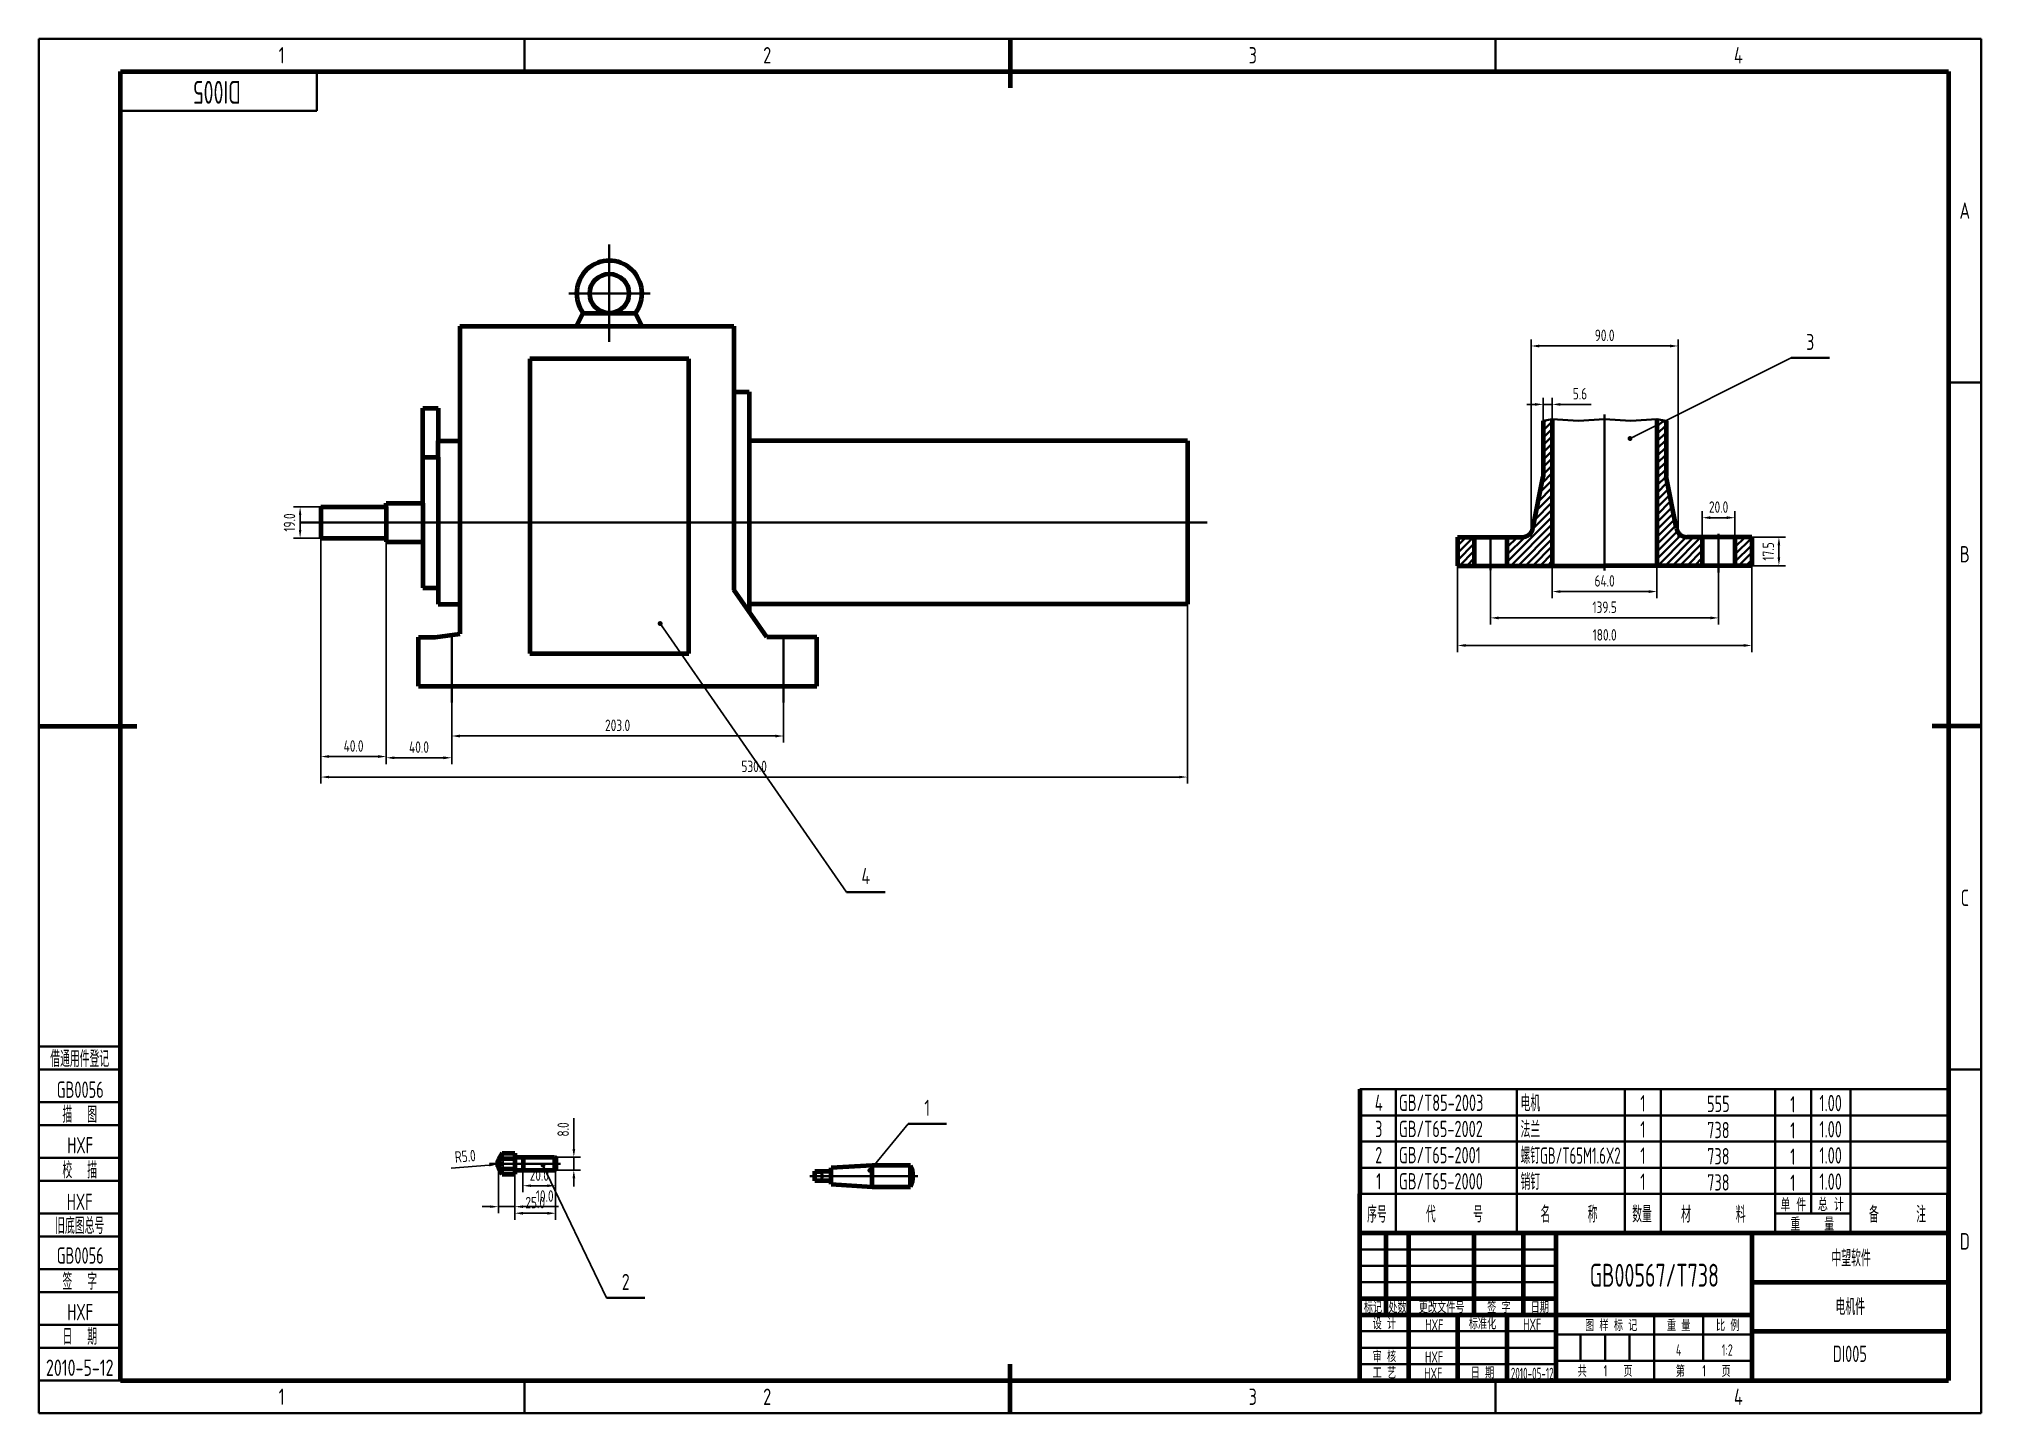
# Model space of a CAD drawing. Header units: millimetres. Extents: x -50 to 1138, y -20 to 820.
import ezdxf
from ezdxf.enums import TextEntityAlignment as Align
from ezdxf.lldxf.tags import DXFTag

# ---------------------------------------------------------------- set-up
doc = ezdxf.new("R2010")
doc.units = ezdxf.units.MM
doc.header["$LTSCALE"] = 20
for name, color, linetype, lineweight in [('1轮廓实线层', 7, 'Continuous', 70), ('2细线层', 4, 'Continuous', 35), ('3中心线层', 1, 'CENTER', 35), ('4虚线层', 6, 'DASHED', 35), ('5剖面线层', 2, 'Continuous', 35), ('6文字层', 3, 'Continuous', 35), ('7标注层', 4, 'Continuous', 35), ('图框层', 7, 'Continuous', 70)]:
    doc.layers.add(name, color=color, linetype=linetype, lineweight=lineweight)
doc.styles.add('ZW_GBDIM', font='isocp.shx', dxfattribs={"width": 0.8, "bigfont": 'gbcbig.shx'})
doc.styles.add('ZWXUHAOSTYLE', font='isocp.shx', dxfattribs={"width": 0.8, "bigfont": 'gbcbig.shx'})
tags = doc.linetypes.add('CENTER', pattern=[2, 1.25, -0.25, 0.25, -0.25]).pattern_tags.tags
tags[10:11] = [DXFTag(74, 4), DXFTag(75, 0), DXFTag(340, '0'), DXFTag(46, 1.0), DXFTag(50, 0.0), DXFTag(44, 0.0), DXFTag(45, 0.0)]
tags[8:9] = [DXFTag(74, 4), DXFTag(75, 0), DXFTag(340, '0'), DXFTag(46, 1.0), DXFTag(50, 0.0), DXFTag(44, 0.0), DXFTag(45, 0.0)]
tags[6:7] = [DXFTag(74, 4), DXFTag(75, 0), DXFTag(340, '0'), DXFTag(46, 1.0), DXFTag(50, 0.0), DXFTag(44, 0.0), DXFTag(45, 0.0)]
tags[4:5] = [DXFTag(74, 4), DXFTag(75, 0), DXFTag(340, '0'), DXFTag(46, 1.0), DXFTag(50, 0.0), DXFTag(44, 0.0), DXFTag(45, 0.0)]
tags = doc.linetypes.add('DASHED', pattern=[0.75, 0.5, -0.25]).pattern_tags.tags
tags[6:7] = [DXFTag(74, 4), DXFTag(75, 0), DXFTag(340, '0'), DXFTag(46, 1.0), DXFTag(50, 0.0), DXFTag(44, 0.0), DXFTag(45, 0.0)]
tags[4:5] = [DXFTag(74, 4), DXFTag(75, 0), DXFTag(340, '0'), DXFTag(46, 1.0), DXFTag(50, 0.0), DXFTag(44, 0.0), DXFTag(45, 0.0)]
doc.dimstyles.new('ZW_GBDIM', dxfattribs={"dimscale": 2, "dimtxt": 3.5, "dimasz": 2.5, "dimexe": 2, "dimexo": 0, "dimgap": 1.5, "dimtad": 1, "dimdec": 1, "dimzin": 0, "dimdsep": 46, "dimtxsty": 'ZW_GBDIM', "dimcen": 2.5, "dimclrd": 130, "dimclre": 130, "dimclrt": 3, "dimadec": 0, "dimazin": 0, "dimtfac": 0.714286, "dimtdec": 1, "dimtmove": 0, "dimatfit": 3, "dimfxl": 1, "dimtzin": 0, "dimarcsym": 0})
doc.dimstyles.new('ZW_XUHAO', dxfattribs={"dimscale": 2, "dimtxt": 3.5, "dimasz": 1.5, "dimexe": 2, "dimexo": 0, "dimgap": 1.5, "dimtad": 1, "dimdec": 1, "dimzin": 0, "dimdsep": 46, "dimtxsty": 'ZWXUHAOSTYLE', "dimcen": 2.5, "dimclrd": 130, "dimclre": 130, "dimclrt": 3, "dimadec": 0, "dimazin": 0, "dimtfac": 0.714286, "dimtdec": 1, "dimtmove": 0, "dimatfit": 3, "dimldrblk": 'DOT', "dimfxl": 1, "dimtzin": 0, "dimarcsym": 0})
pattern_1 = [(45, (551.0458, 266.0226), (-2.245064, 2.245064), [])]

# ---------------------------------------------------------------- blocks, each defined once
blk = doc.blocks.new('*D7')
at = {"layer": '7标注层', "color": 130, "lineweight": -2}
for p, q in [((277.2, 141.5), (277.2, 160.3)), ((265.3, 136.5), (281.2, 136.5)), ((277.2, 128.5), (277.2, 136.5)), ((265.3, 128.5), (281.2, 128.5)), ((277.2, 123.5), (277.2, 118.5))]:
    blk.add_line(p, q, dxfattribs=at)
at = {"layer": '7标注层', "color": 130}
for points in [[(276.4, 141.5), (278.1, 141.5), (277.2, 136.5)], [(278.1, 123.5), (276.4, 123.5), (277.2, 128.5)]]:
    blk.add_solid(points, dxfattribs=at)
at = {"layer": 'DEFPOINTS', "color": 0}
for p in [(265.3, 136.5), (277.2, 136.5), (265.3, 128.5)]:
    blk.add_point(p, dxfattribs=at)
at = {"layer": '7标注层', "color": 3, "insert": (270.7, 153.4), "char_height": 7, "attachment_point": 5, "rotation": 90, "style": 'ZW_GBDIM'}
blk.add_mtext('8.0', dxfattribs=at)
blk = doc.blocks.new('*D8')
at = {"layer": '7标注层', "color": 130, "lineweight": -2}
for p, q in [((246.1, 128.5), (246.1, 115)), ((251.1, 119), (261.1, 119)), ((266.1, 129.1), (266.1, 115))]:
    blk.add_line(p, q, dxfattribs=at)
at = {"layer": '7标注层', "color": 130}
for points in [[(251.1, 119.8), (251.1, 118.2), (246.1, 119)], [(261.1, 118.2), (261.1, 119.8), (266.1, 119)]]:
    blk.add_solid(points, dxfattribs=at)
at = {"layer": 'DEFPOINTS', "color": 0}
for p in [(246.1, 128.5), (266.1, 129.1), (266.1, 119)]:
    blk.add_point(p, dxfattribs=at)
at = {"layer": '7标注层', "color": 3, "insert": (256.1, 125.5), "char_height": 7, "attachment_point": 5, "style": 'ZW_GBDIM'}
blk.add_mtext('20.0', dxfattribs=at)
blk = doc.blocks.new('*D10')
at = {"layer": '7标注层', "color": 130, "lineweight": -2}
for p, q in [((202.2, 129.8), (225.5, 131.6)), ((235.5, 132.5), (230.5, 132.1))]:
    blk.add_line(p, q, dxfattribs=at)
at = {"layer": '7标注层', "color": 130}
blk.add_solid([(225.6, 130.8), (225.4, 132.5), (230.5, 132.1)], dxfattribs=at)
at = {"layer": 'DEFPOINTS', "color": 0}
for p in [(230.5, 132.1), (235.5, 132.5)]:
    blk.add_point(p, dxfattribs=at)
at = {"layer": '7标注层', "color": 3, "insert": (210.8, 137), "char_height": 7, "attachment_point": 5, "rotation": 4.6577, "style": 'ZW_GBDIM'}
blk.add_mtext('R5.0', dxfattribs=at)
blk = doc.blocks.new('*D13')
at = {"layer": '7标注层', "color": 130, "lineweight": -2}
for p, q in [((231.1, 130), (231.1, 102.2)), ((241.1, 126.1), (241.1, 102.2)), ((226.1, 106.2), (221.1, 106.2)), ((231.1, 106.2), (241.1, 106.2)), ((246.1, 106.2), (267.8, 106.2))]:
    blk.add_line(p, q, dxfattribs=at)
at = {"layer": '7标注层', "color": 130}
for points in [[(226.1, 105.4), (226.1, 107), (231.1, 106.2)], [(246.1, 107), (246.1, 105.4), (241.1, 106.2)]]:
    blk.add_solid(points, dxfattribs=at)
at = {"layer": 'DEFPOINTS', "color": 0}
for p in [(231.1, 130), (241.1, 126.1), (241.1, 106.2)]:
    blk.add_point(p, dxfattribs=at)
at = {"layer": '7标注层', "color": 3, "insert": (259.4, 112.7), "char_height": 7, "attachment_point": 5, "style": 'ZW_GBDIM'}
blk.add_mtext('10.0', dxfattribs=at)
blk = doc.blocks.new('*D14')
at = {"layer": '7标注层', "color": 130, "lineweight": -2}
for p, q in [((241.1, 126.1), (241.1, 98.2)), ((266.1, 129.1), (266.1, 98.2)), ((246.1, 102.2), (261.1, 102.2))]:
    blk.add_line(p, q, dxfattribs=at)
at = {"layer": '7标注层', "color": 130}
for points in [[(246.1, 103), (246.1, 101.3), (241.1, 102.2)], [(261.1, 101.3), (261.1, 103), (266.1, 102.2)]]:
    blk.add_solid(points, dxfattribs=at)
at = {"layer": 'DEFPOINTS', "color": 0}
for p in [(241.1, 126.1), (266.1, 129.1), (266.1, 102.2)]:
    blk.add_point(p, dxfattribs=at)
at = {"layer": '7标注层', "color": 3, "insert": (253.6, 108.7), "char_height": 7, "attachment_point": 5, "style": 'ZW_GBDIM'}
blk.add_mtext('25.0', dxfattribs=at)
blk = doc.blocks.new('*D22')
at = {"layer": '7标注层', "color": 130, "lineweight": -2}
for p, q in [((862.7, 515.5), (862.7, 636.3)), ((867.7, 632.3), (947.7, 632.3)), ((952.7, 515.5), (952.7, 636.3))]:
    blk.add_line(p, q, dxfattribs=at)
at = {"layer": '7标注层', "color": 130}
for points in [[(867.7, 633.1), (867.7, 631.4), (862.7, 632.3)], [(947.7, 631.4), (947.7, 633.1), (952.7, 632.3)]]:
    blk.add_solid(points, dxfattribs=at)
at = {"layer": 'DEFPOINTS', "color": 0}
for p in [(952.7, 632.3), (862.7, 515.5), (952.7, 515.5)]:
    blk.add_point(p, dxfattribs=at)
at = {"layer": '7标注层', "color": 3, "insert": (907.7, 638.8), "char_height": 7, "attachment_point": 5, "style": 'ZW_GBDIM'}
blk.add_mtext('90.0', dxfattribs=at)
blk = doc.blocks.new('*D23')
at = {"layer": '7标注层', "color": 130, "lineweight": -2}
for p, q in [((865.1, 596.6), (860.1, 596.6)), ((870.1, 586.6), (870.1, 600.6)), ((870.1, 596.6), (875.7, 596.6)), ((875.7, 587.5), (875.7, 600.6)), ((880.7, 596.6), (899.5, 596.6))]:
    blk.add_line(p, q, dxfattribs=at)
at = {"layer": '7标注层', "color": 130}
for points in [[(865.1, 595.7), (865.1, 597.4), (870.1, 596.6)], [(880.7, 597.4), (880.7, 595.7), (875.7, 596.6)]]:
    blk.add_solid(points, dxfattribs=at)
at = {"layer": 'DEFPOINTS', "color": 0}
for p in [(875.7, 596.6), (870.1, 586.6), (875.7, 587.5)]:
    blk.add_point(p, dxfattribs=at)
at = {"layer": '7标注层', "color": 3, "insert": (892.6, 603.1), "char_height": 7, "attachment_point": 5, "style": 'ZW_GBDIM'}
blk.add_mtext('5.6', dxfattribs=at)
blk = doc.blocks.new('*D24')
at = {"layer": '7标注层', "color": 130, "lineweight": -2}
for p, q in [((967.4, 515.5), (967.4, 531.3)), ((972.4, 527.3), (982.4, 527.3)), ((987.4, 515.5), (987.4, 531.3))]:
    blk.add_line(p, q, dxfattribs=at)
at = {"layer": '7标注层', "color": 130}
for points in [[(972.4, 528.2), (972.4, 526.5), (967.4, 527.3)], [(982.4, 526.5), (982.4, 528.2), (987.4, 527.3)]]:
    blk.add_solid(points, dxfattribs=at)
at = {"layer": 'DEFPOINTS', "color": 0}
for p in [(987.4, 527.3), (967.4, 515.5), (987.4, 515.5)]:
    blk.add_point(p, dxfattribs=at)
at = {"layer": '7标注层', "color": 3, "insert": (977.4, 533.8), "char_height": 7, "attachment_point": 5, "style": 'ZW_GBDIM'}
blk.add_mtext('20.0', dxfattribs=at)
blk = doc.blocks.new('*D25')
at = {"layer": '7标注层', "color": 130, "lineweight": -2}
for p, q in [((997.7, 515.5), (1018.3, 515.5)), ((1014.3, 503), (1014.3, 510.5)), ((997.7, 498), (1018.3, 498))]:
    blk.add_line(p, q, dxfattribs=at)
at = {"layer": '7标注层', "color": 130}
for points in [[(1015.1, 510.5), (1013.5, 510.5), (1014.3, 515.5)], [(1013.5, 503), (1015.1, 503), (1014.3, 498)]]:
    blk.add_solid(points, dxfattribs=at)
at = {"layer": 'DEFPOINTS', "color": 0}
for p in [(997.7, 515.5), (1014.3, 515.5), (997.7, 498)]:
    blk.add_point(p, dxfattribs=at)
at = {"layer": '7标注层', "color": 3, "insert": (1007.8, 506.7), "char_height": 7, "attachment_point": 5, "rotation": 90, "style": 'ZW_GBDIM'}
blk.add_mtext('17.5', dxfattribs=at)
blk = doc.blocks.new('*D26')
at = {"layer": '7标注层', "color": 130, "lineweight": -2}
for p, q in [((817.7, 498), (817.7, 445.2)), ((997.7, 498), (997.7, 445.2)), ((822.7, 449.2), (992.7, 449.2))]:
    blk.add_line(p, q, dxfattribs=at)
at = {"layer": '7标注层', "color": 130}
for points in [[(822.7, 450.1), (822.7, 448.4), (817.7, 449.2)], [(992.7, 448.4), (992.7, 450.1), (997.7, 449.2)]]:
    blk.add_solid(points, dxfattribs=at)
at = {"layer": 'DEFPOINTS', "color": 0}
for p in [(817.7, 498), (997.7, 498), (997.7, 449.2)]:
    blk.add_point(p, dxfattribs=at)
at = {"layer": '7标注层', "color": 3, "insert": (907.7, 455.7), "char_height": 7, "attachment_point": 5, "style": 'ZW_GBDIM'}
blk.add_mtext('180.0', dxfattribs=at)
blk = doc.blocks.new('*D27')
at = {"layer": '7标注层', "color": 130, "lineweight": -2}
for p, q in [((837.9, 498), (837.9, 462.1)), ((977.4, 498), (977.4, 462.1)), ((842.9, 466.1), (972.4, 466.1))]:
    blk.add_line(p, q, dxfattribs=at)
at = {"layer": '7标注层', "color": 130}
for points in [[(842.9, 466.9), (842.9, 465.2), (837.9, 466.1)], [(972.4, 465.2), (972.4, 466.9), (977.4, 466.1)]]:
    blk.add_solid(points, dxfattribs=at)
at = {"layer": 'DEFPOINTS', "color": 0}
for p in [(837.9, 498), (977.4, 498), (977.4, 466.1)]:
    blk.add_point(p, dxfattribs=at)
at = {"layer": '7标注层', "color": 3, "insert": (907.7, 472.6), "char_height": 7, "attachment_point": 5, "style": 'ZW_GBDIM'}
blk.add_mtext('139.5', dxfattribs=at)
blk = doc.blocks.new('*D28')
at = {"layer": '7标注层', "color": 130, "lineweight": -2}
for p, q in [((875.7, 498), (875.7, 478.2)), ((939.7, 498), (939.7, 478.2)), ((880.7, 482.2), (934.7, 482.2))]:
    blk.add_line(p, q, dxfattribs=at)
at = {"layer": '7标注层', "color": 130}
for points in [[(880.7, 483), (880.7, 481.3), (875.7, 482.2)], [(934.7, 481.3), (934.7, 483), (939.7, 482.2)]]:
    blk.add_solid(points, dxfattribs=at)
at = {"layer": 'DEFPOINTS', "color": 0}
for p in [(875.7, 498), (939.7, 498), (939.7, 482.2)]:
    blk.add_point(p, dxfattribs=at)
at = {"layer": '7标注层', "color": 3, "insert": (907.7, 488.7), "char_height": 7, "attachment_point": 5, "style": 'ZW_GBDIM'}
blk.add_mtext('64.0', dxfattribs=at)
blk = doc.blocks.new('_DOT')
blk.add_line((-0.5, 0), (-1, 0))
blk.add_lwpolyline([(0.25, 0, 0.5, 0.5, 1), (-0.25, 0, 0.5, 0.5, 1)], format="xyseb", close=True)
blk = doc.blocks.new('ZWCAD_XH_1')
at = {"layer": '7标注层'}
blk.add_line((0, 0), (11.76, 0), dxfattribs=at)
at = {"layer": '7标注层', "color": 3, "style": 'ZWXUHAOSTYLE', "width": 0.8, "flags": 8}
blk.add_attdef('序号', text='', height=4.9, dxfattribs=at).set_placement((5.88, 4.9), align=Align.MIDDLE_CENTER)
blk = doc.blocks.new('ZWCAD_XH_2')
at = {"layer": '7标注层'}
blk.add_line((0, 0), (11.76, 0), dxfattribs=at)
at = {"layer": '7标注层', "color": 3, "style": 'ZWXUHAOSTYLE', "width": 0.8, "flags": 8}
blk.add_attdef('序号', text='', height=4.9, dxfattribs=at).set_placement((5.88, 4.9), align=Align.MIDDLE_CENTER)
blk = doc.blocks.new('ZWCAD_XH_3')
at = {"layer": '7标注层'}
blk.add_line((0, 0), (11.76, 0), dxfattribs=at)
at = {"layer": '7标注层', "color": 3, "style": 'ZWXUHAOSTYLE', "width": 0.8, "flags": 8}
blk.add_attdef('序号', text='', height=4.9, dxfattribs=at).set_placement((5.88, 4.9), align=Align.MIDDLE_CENTER)
blk = doc.blocks.new('ZW_FJL_BLK')
at = {"layer": '2细线层'}
for p, q in [((-25, 102), (0, 102)), ((-25, 95), (0, 95)), ((-25, 85), (0, 85)), ((-25, 78), (0, 78)), ((-25, 68), (0, 68)), ((-25, 61), (0, 61)), ((-25, 51), (0, 51)), ((-25, 44), (0, 44)), ((-25, 34), (0, 34)), ((-25, 27), (0, 27)), ((-25, 17), (0, 17)), ((-25, 10), (0, 10)), ((-25, 0), (0, 0))]:
    blk.add_line(p, q, dxfattribs=at)
at = {"layer": '6文字层', "color": 3, "style": 'ZW_GBDIM', "width": 0.8}
for s, p in [('借通用件登记', (-12.5, 98.5)), ('描  图', (-12.5, 81.5)), ('校  描', (-12.5, 64.5)), ('旧底图总号', (-12.5, 47.5)), ('签  字', (-12.5, 30.5)), ('日  期', (-12.49, 13.6))]:
    blk.add_text(s, height=5, dxfattribs=at).set_placement(p, align=Align.MIDDLE)
at = {"layer": '6文字层', "color": 3, "style": 'ZW_GBDIM'}
for tag, width, p, p2 in [('借通用件登记', 1.118293, (-23.44, 86.36), (-1.25, 86.36)), ('描图', 3.61076, (-23.44, 69.36), (-1.25, 69.36)), ('校图', 3.660222, (-23.75, 52.06), (-1.25, 52.06)), ('旧底图总号', 1.282558, (-22.84, 35.67), (-1.86, 35.67)), ('签字', 3.369077, (-23.14, 18.37), (-1.56, 18.37)), ('日期', 3.25317, (-22.84, 1.37), (-2.17, 1.37))]:
    blk.add_attdef(tag, text='', height=5, dxfattribs=dict(at, width=width)).set_placement(p, p2, align=Align.FIT)
blk = doc.blocks.new('ZW_DHL_BLK')
at = {"layer": '2细线层', "linetype": 'Continuous'}
for p in [(60, 0), (0, -12)]:
    blk.add_line(p, (60, -12), dxfattribs=at)
at = {"layer": '6文字层', "style": 'ZW_GBDIM', "width": 3.159482}
blk.add_attdef('图样代号', text='', height=7, rotation=180, dxfattribs=at).set_placement((58.24, -2.82), (0.64, -2.82), align=Align.FIT)
blk = doc.blocks.new('ZW_BTL_BLK')
at = {"layer": '1轮廓实线层'}
for p, q in [((0, 45), (-180, 45)), ((-180, 0), (-180, 45)), ((-172, 20), (-172, 45)), ((-165, 20), (-165, 45)), ((-145, 20), (-145, 45)), ((-130, 20), (-130, 45)), ((-120, 0), (-120, 45)), ((-60, 30), (0, 30)), ((-180, 20), (-60, 20)), ((-165, 0), (-165, 20)), ((-150, 0), (-150, 20)), ((-135, 0), (-135, 20)), ((-60, 15), (0, 15)), ((-180, 0), (0, 0))]:
    blk.add_line(p, q, dxfattribs=at)
at = {"layer": '1轮廓实线层', "color": 7}
for p, q in [((-60, 0), (-60, 45)), ((-180, 25), (-120, 25))]:
    blk.add_line(p, q, dxfattribs=at)
at = {"layer": '2细线层'}
for p, q in [((-180, 40), (-120, 40)), ((-180, 35), (-120, 35)), ((-180, 30), (-120, 30)), ((-90, 0), (-90, 20)), ((-75, 6), (-75, 20)), ((-180, 15), (-120, 15)), ((-120, 14), (-60, 14)), ((-112.5, 6), (-112.5, 14)), ((-105, 6), (-105, 14)), ((-97.5, 6), (-97.5, 14)), ((-180, 10), (-120, 10)), ((-120, 6), (-60, 6)), ((-180, 5), (-120, 5))]:
    blk.add_line(p, q, dxfattribs=at)
at = {"layer": '图框层'}
blk.add_line((0, 0), (0, 45), dxfattribs=at)
at = {"layer": '6文字层', "style": 'ZW_GBDIM', "width": 0.8}
for s, p in [('标记', (-176, 22.5)), ('处数', (-168.5, 22.5)), (' 更改文件号 ', (-155, 22.5)), (' 签 字 ', (-137.5, 22.5)), (' 日期 ', (-125, 22.5)), (' 设 计 ', (-172.5, 17.51)), (' 标准化 ', (-142.5, 17.51)), (' 图 样 标 记 ', (-103.13, 17)), (' 重 量 ', (-82.5, 17)), (' 比 例 ', (-67.5, 17)), (' 审 核 ', (-172.5, 7.5)), (' 工 艺 ', (-172.5, 2.5)), (' 日 期 ', (-142.5, 2.5)), ('共       页', (-105, 3)), ('第       页', (-75, 3))]:
    blk.add_text(s, height=3.5, dxfattribs=at).set_placement(p, align=Align.MIDDLE)
at = {"layer": '6文字层', "style": 'ZW_GBDIM', "flags": 8}
for tag, height, width, p, p2 in [('产品名称或材料标记', 7, 1.125891, (-113.46, 28.64), (-66.42, 28.64)), ('企业名称', 5, 3.734996, (-54.29, 34.82), (-5.27, 34.82)), ('图样名称', 5, 3.772723, (-54.79, 19.98), (-5.27, 19.98)), ('标准化', 3.5, 1.898683, (-133.83, 15.37), (-120.75, 15.37)), ('审核', 3.5, 2.930353, (-163.99, 5.37), (-150.63, 5.37)), ('重量', 3.5, 2.633886, (-88.46, 7.54), (-76.55, 7.54)), ('比例', 3.5, 2.547777, (-73.35, 7.54), (-61.93, 7.54)), ('图样代号', 5, 3.78389, (-54.79, 5.63), (-5.52, 5.63)), ('工艺', 3.5, 3.070084, (-164.21, 0.37), (-150.89, 0.37)), ('日期', 3.5, 2.941403, (-133.83, 0.37), (-120.75, 0.37)), ('共几页', 3.5, 1.030806, (-108.64, 1.19), (-101.14, 1.19))]:
    blk.add_attdef(tag, text='', height=height, dxfattribs=dict(at, width=width)).set_placement(p, p2, align=Align.FIT)
at = {"layer": '6文字层', "style": 'ZW_GBDIM', "width": 3.092307, "flags": 8}
blk.add_attdef('设计', text='', height=3.5, rotation=358.46442, dxfattribs=at).set_placement((-164.23, 15.37), (-150.37, 15), align=Align.FIT)
at = {"layer": '6文字层', "color": 3, "style": 'ZW_GBDIM', "width": 1.044896, "flags": 8}
blk.add_attdef('第几页', text='', height=3.5, dxfattribs=at).set_placement((-78.29, 1.18), (-71.16, 1.18), align=Align.FIT)
at = {"layer": '6文字层', "ltscale": 10, "style": 'ZW_GBDIM', "width": 0.8, "flags": 1}
blk.add_attdef('图纸张数', (-58.68, -0.49), '', height=2.5, dxfattribs=at)
blk = doc.blocks.new('*D59')
at = {"layer": '7标注层', "color": 130, "lineweight": -2}
for p, q in [((122.5, 514.9), (122.5, 377.3)), ((162.5, 514.9), (162.5, 377.3)), ((157.5, 381.3), (127.5, 381.3))]:
    blk.add_line(p, q, dxfattribs=at)
at = {"layer": '7标注层', "color": 130}
for points in [[(127.5, 382.2), (127.5, 380.5), (122.5, 381.3)], [(157.5, 380.5), (157.5, 382.2), (162.5, 381.3)]]:
    blk.add_solid(points, dxfattribs=at)
at = {"layer": 'DEFPOINTS', "color": 0}
for p in [(122.5, 514.9), (162.5, 514.9), (122.5, 381.3)]:
    blk.add_point(p, dxfattribs=at)
at = {"layer": '7标注层', "color": 3, "insert": (142.5, 387.8), "char_height": 7, "attachment_point": 5, "style": 'ZW_GBDIM'}
blk.add_mtext('40.0', dxfattribs=at)
blk = doc.blocks.new('*D60')
at = {"layer": '7标注层', "color": 130, "lineweight": -2}
for p, q in [((122.5, 514.9), (122.5, 364.8)), ((652.5, 474.4), (652.5, 364.8)), ((127.5, 368.8), (647.5, 368.8))]:
    blk.add_line(p, q, dxfattribs=at)
at = {"layer": '7标注层', "color": 130}
for points in [[(127.5, 369.6), (127.5, 368), (122.5, 368.8)], [(647.5, 368), (647.5, 369.6), (652.5, 368.8)]]:
    blk.add_solid(points, dxfattribs=at)
at = {"layer": 'DEFPOINTS', "color": 0}
for p in [(122.5, 514.9), (652.5, 474.4), (652.5, 368.8)]:
    blk.add_point(p, dxfattribs=at)
at = {"layer": '7标注层', "color": 3, "insert": (387.5, 375.3), "char_height": 7, "attachment_point": 5, "style": 'ZW_GBDIM'}
blk.add_mtext('530.0', dxfattribs=at)
blk = doc.blocks.new('*D61')
at = {"layer": '7标注层', "color": 130, "lineweight": -2}
for p, q in [((162.5, 512.5), (162.5, 376.6)), ((202.5, 424.4), (202.5, 376.6)), ((167.5, 380.6), (197.5, 380.6))]:
    blk.add_line(p, q, dxfattribs=at)
at = {"layer": '7标注层', "color": 130}
for points in [[(167.5, 381.4), (167.5, 379.7), (162.5, 380.6)], [(197.5, 379.7), (197.5, 381.4), (202.5, 380.6)]]:
    blk.add_solid(points, dxfattribs=at)
at = {"layer": 'DEFPOINTS', "color": 0}
for p in [(162.5, 512.5), (202.5, 424.4), (202.5, 380.6)]:
    blk.add_point(p, dxfattribs=at)
at = {"layer": '7标注层', "color": 3, "insert": (182.5, 387.1), "char_height": 7, "attachment_point": 5, "style": 'ZW_GBDIM'}
blk.add_mtext('40.0', dxfattribs=at)
blk = doc.blocks.new('*D62')
at = {"layer": '7标注层', "color": 130, "lineweight": -2}
for p, q in [((202.5, 424.4), (202.5, 389.9)), ((405.5, 424.4), (405.5, 389.9)), ((207.5, 393.9), (400.5, 393.9))]:
    blk.add_line(p, q, dxfattribs=at)
at = {"layer": '7标注层', "color": 130}
for points in [[(207.5, 394.7), (207.5, 393), (202.5, 393.9)], [(400.5, 393), (400.5, 394.7), (405.5, 393.9)]]:
    blk.add_solid(points, dxfattribs=at)
at = {"layer": 'DEFPOINTS', "color": 0}
for p in [(202.5, 424.4), (405.5, 424.4), (405.5, 393.9)]:
    blk.add_point(p, dxfattribs=at)
at = {"layer": '7标注层', "color": 3, "insert": (304, 400.4), "char_height": 7, "attachment_point": 5, "style": 'ZW_GBDIM'}
blk.add_mtext('203.0', dxfattribs=at)
blk = doc.blocks.new('*D65')
at = {"layer": '7标注层', "color": 130, "lineweight": -2}
for p, q in [((122.5, 533.9), (105.8, 533.9)), ((109.8, 528.9), (109.8, 519.9)), ((122.5, 514.9), (105.8, 514.9))]:
    blk.add_line(p, q, dxfattribs=at)
at = {"layer": '7标注层', "color": 130}
for points in [[(110.6, 528.9), (109, 528.9), (109.8, 533.9)], [(109, 519.9), (110.6, 519.9), (109.8, 514.9)]]:
    blk.add_solid(points, dxfattribs=at)
at = {"layer": 'DEFPOINTS', "color": 0}
for p in [(122.5, 533.9), (109.8, 514.9), (122.5, 514.9)]:
    blk.add_point(p, dxfattribs=at)
at = {"layer": '7标注层', "color": 3, "insert": (103.3, 524.4), "char_height": 7, "attachment_point": 5, "rotation": 90, "style": 'ZW_GBDIM'}
blk.add_mtext('19.0', dxfattribs=at)
blk = doc.blocks.new('ZWCAD_XH_4')
at = {"layer": '7标注层'}
blk.add_line((0, 0), (11.76, 0), dxfattribs=at)
at = {"layer": '7标注层', "color": 3, "style": 'ZWXUHAOSTYLE', "width": 0.8, "flags": 8}
blk.add_attdef('序号', text='', height=4.9, dxfattribs=at).set_placement((5.88, 4.9), align=Align.MIDDLE_CENTER)
blk = doc.blocks.new('ZW_MXBTITLE_BLK')
for p, q in [((-180, 12), (0, 12)), ((-180, 0), (0, 0))]:
    blk.add_line(p, q)
at = {"layer": '1轮廓实线层'}
for p, q in [((-180, 0), (-180, 12)), ((0, 0), (0, 12))]:
    blk.add_line(p, q, dxfattribs=at)
at = {"layer": '2细线层'}
for p, q in [((-169, 12), (-169, 0)), ((-132, 12), (-132, 0)), ((-99, 12), (-99, 0)), ((-88, 12), (-88, 0)), ((-53, 12), (-53, 0)), ((-42, 12), (-42, 6)), ((-30, 12), (-30, 0)), ((-30, 6), (-53, 6))]:
    blk.add_line(p, q, dxfattribs=at)
at = {"layer": '6文字层', "style": 'ZW_GBDIM', "width": 0.8}
for s, height, p in [('序号', 5, (-174.77, 6)), ('代     号', 5, (-151.09, 6)), ('名     称', 5, (-116.06, 6)), ('数量', 5, (-93.71, 6)), ('材      料', 5, (-71.89, 6)), ('单 件', 4, (-47.45, 8.84)), ('总 计', 4, (-35.96, 8.94)), ('备     注', 5, (-15.57, 6)), ('重    量', 4, (-41.65, 2.94))]:
    blk.add_text(s, height=height, dxfattribs=at).set_placement(p, align=Align.MIDDLE)
blk = doc.blocks.new('ZW_MXB_BLK')
at = {"layer": '1轮廓实线层'}
for p, q in [((-180, 8), (-180, 0)), ((0, 8), (0, 0))]:
    blk.add_line(p, q, dxfattribs=at)
at = {"layer": '2细线层'}
for p, q in [((-180, 8), (0, 8)), ((-169, 8), (-169, 0)), ((-132, 8), (-132, 0)), ((-99, 8), (-99, 0)), ((-88, 8), (-88, 0)), ((-53, 8), (-53, 0)), ((-42, 8), (-42, 0)), ((-30, 8), (-30, 0)), ((-180, 0), (0, 0))]:
    blk.add_line(p, q, dxfattribs=at)
at = {"layer": '6文字层', "style": 'ZW_GBDIM'}
for tag, width, p, p2 in [('序号', 1.3052, (-178.38, 1.35), (-170.09, 1.35)), ('代号', 5.34128, (-168.05, 1.35), (-134.11, 1.35)), ('名称', 4.736643, (-130.87, 1.2), (-100.28, 1.2)), ('数量', 1.376008, (-97.88, 1.2), (-89, 1.2)), ('材料', 4.935, (-86.43, 1.01), (-54.3, 1.01)), ('单重', 1.414409, (-52.21, 0.89), (-43, 0.89)), ('总重', 1.588054, (-41.2, 1.27), (-30.86, 1.27)), ('备注', 4.215884, (-28.61, 1.02), (-1.16, 1.02))]:
    blk.add_attdef(tag, text='', height=5, dxfattribs=dict(at, width=width)).set_placement(p, p2, align=Align.FIT)

msp = doc.modelspace()

# ---------------------------------------------------------------- hatches: boundary and pattern name
at = {"layer": '5剖面线层'}
h = msp.add_hatch(dxfattribs=at)
h.set_pattern_fill('ANSI31', color=256, style=0)
h.set_pattern_definition(pattern_1)
h.paths.add_polyline_path([(847.94, 497.98), (847.94, 515.48), (857.36, 515.48, 0.3575099), (863.73, 520.71), (870.09, 552.48), (870.09, 586.58), (875.69, 587.48), (875.69, 497.98)])
h = msp.add_hatch(dxfattribs=at)
h.set_pattern_fill('ANSI31', color=256, style=0)
h.set_pattern_definition(pattern_1)
h.paths.add_polyline_path([(939.69, 497.98), (939.69, 587.48), (945.29, 586.58), (945.29, 552.48), (951.64, 520.71, 0.3575099), (958.02, 515.48), (967.44, 515.48), (967.44, 497.98)])
h = msp.add_hatch(dxfattribs=at)
h.set_pattern_fill('ANSI31', color=256, style=0)
h.set_pattern_definition(pattern_1)
h.paths.add_polyline_path([(817.69, 515.48), (817.69, 497.98), (827.94, 497.98), (827.94, 515.48)])
h = msp.add_hatch(dxfattribs=at)
h.set_pattern_fill('ANSI31', color=256, style=0)
h.set_pattern_definition(pattern_1)
h.paths.add_polyline_path([(987.44, 497.98), (987.44, 515.48), (997.69, 515.48), (997.69, 497.98)])

# ---------------------------------------------------------------- linework, layer by layer
at = {"layer": '1轮廓实线层'}
for p, q in [((544, 820), (544, 790)), ((298.93, 684.37), (298.93, 684.37)), ((207.58, 644.37), (375.06, 644.37)), ((207.58, 644.37), (207.58, 456.37)), ((278.93, 644.37), (282.93, 652.37)), ((282.93, 652.37), (314.93, 652.37)), ((318.93, 644.37), (314.93, 652.37)), ((375.06, 644.37), (375.06, 483.26)), ((347.65, 624.37), (250.21, 624.37)), ((250.21, 624.37), (250.21, 444.37)), ((347.65, 444.37), (347.65, 624.37)), ((184.78, 594.27), (194.28, 594.27)), ((184.78, 564.27), (184.78, 594.27)), ((194.28, 594.27), (194.28, 574.37)), ((375.06, 604.17), (384.56, 604.17)), ((384.56, 604.17), (384.56, 469.74)), ((870.09, 586.58), (870.09, 552.48)), ((875.69, 587.48), (875.69, 497.98)), ((939.69, 587.48), (939.69, 497.98)), ((945.29, 586.58), (945.29, 552.48)), ((194.28, 564.27), (194.28, 574.37)), ((194.28, 574.37), (207.58, 574.37)), ((652.51, 574.37), (384.56, 574.37)), ((652.51, 574.37), (652.51, 474.37)), ((184.78, 536.25), (184.78, 564.27)), ((184.78, 564.27), (194.28, 564.27)), ((194.28, 564.27), (194.28, 484.47)), ((863.73, 520.71), (870.09, 552.48)), ((951.64, 520.71), (945.29, 552.48)), ((162.51, 533.87), (162.51, 536.25)), ((162.51, 536.25), (184.78, 536.25)), ((184.78, 536.25), (184.78, 512.5)), ((122.51, 533.87), (122.51, 514.87)), ((122.51, 533.87), (162.51, 533.87)), ((162.51, 533.87), (162.51, 514.87)), ((122.51, 514.87), (162.51, 514.87)), ((162.51, 514.87), (162.51, 512.5)), ((162.51, 512.5), (184.78, 512.5)), ((184.78, 512.5), (184.78, 484.47)), ((817.69, 515.48), (827.94, 515.48)), ((817.69, 515.48), (817.69, 497.98)), ((827.94, 515.48), (847.94, 515.48)), ((827.94, 515.48), (827.94, 497.98)), ((847.94, 515.48), (857.36, 515.48)), ((847.94, 515.48), (847.94, 497.98)), ((967.44, 515.48), (958.02, 515.48)), ((987.44, 515.48), (967.44, 515.48)), ((967.44, 515.48), (967.44, 497.98)), ((997.69, 515.48), (987.44, 515.48)), ((987.44, 515.48), (987.44, 497.98)), ((997.69, 515.48), (997.69, 497.98)), ((817.69, 497.98), (827.94, 497.98)), ((827.94, 497.98), (847.94, 497.98)), ((847.94, 497.98), (875.69, 497.98)), ((875.69, 497.98), (907.69, 497.98)), ((939.69, 497.98), (907.69, 497.98)), ((967.44, 497.98), (939.69, 497.98)), ((987.44, 497.98), (967.44, 497.98)), ((997.69, 497.98), (987.44, 497.98)), ((184.78, 484.47), (194.28, 484.47)), ((194.28, 484.47), (194.28, 474.37)), ((395.36, 454.37), (375.06, 483.26)), ((194.28, 474.37), (207.58, 474.37)), ((652.51, 474.37), (384.56, 474.37)), ((182.21, 454.37), (192.36, 454.37)), ((182.21, 424.37), (182.21, 454.37)), ((192.36, 454.37), (207.58, 456.37)), ((425.81, 454.37), (395.36, 454.37)), ((425.81, 424.37), (425.81, 454.37)), ((250.21, 444.37), (347.65, 444.37)), ((182.21, 424.37), (425.81, 424.37)), ((-50, 400), (10, 400)), ((1138, 400), (1108, 400)), ((233.35, 138.81), (231.13, 134.96)), ((233.35, 138.81), (241.13, 138.81)), ((233.35, 135.63), (241.13, 135.63)), ((241.13, 138.81), (241.13, 126.11)), ((241.93, 136.46), (265.33, 136.46)), ((246.13, 136.46), (246.13, 128.46)), ((265.33, 136.46), (265.33, 128.46)), ((266.13, 135.78), (265.33, 136.46)), ((266.13, 135.78), (266.13, 129.13)), ((459.62, 131.4), (434.62, 129.9)), ((483.24, 131.4), (459.62, 131.4)), ((459.62, 118.4), (459.62, 131.4)), ((483.24, 118.4), (483.24, 131.4)), ((233.35, 126.11), (231.13, 129.96)), ((233.35, 129.28), (241.13, 129.28)), ((233.35, 126.11), (241.13, 126.11)), ((241.93, 128.46), (265.33, 128.46)), ((266.13, 129.13), (265.33, 128.46)), ((424.62, 121.9), (424.62, 127.9)), ((424.62, 127.9), (434.62, 127.9)), ((434.62, 121.9), (424.62, 121.9)), ((434.62, 119.9), (434.62, 129.9)), ((434.62, 119.9), (459.62, 118.4)), ((459.62, 118.4), (483.24, 118.4)), ((544, -20), (544, 10))]:
    msp.add_line(p, q, dxfattribs=at)
msp.add_circle((298.93, 664.37), 12, dxfattribs=at)
for centre, radius, start, end in [((298.93, 664.37), 20, 323.1301, 216.8699), ((857.36, 521.98), 6.5, 270, 348.68988), ((958.02, 521.98), 6.5, 191.31012, 270), ((235.46, 132.46), 5, 150, 210), ((241.7, 132.46), 8.93, 159.18893, 200.81107), ((236.1, 137.22), 3.18, 150, 210), ((241.93, 137.26), 0.8, 180.00002, 270), ((468.62, 124.9), 16, 336.03052, 23.96948), ((236.1, 127.7), 3.18, 150, 210), ((241.93, 127.66), 0.8, 89.99998, 180.00002)]:
    msp.add_arc(centre, radius, start, end, dxfattribs=at)
for p in [(122.51, 524.37), (907.69, 497.98), (266.13, 132.46), (424.62, 124.9)]:
    msp.add_point(p, dxfattribs=at)
at = {"layer": '2细线层'}
for p, q in [((-50, 820), (1138, 820)), ((-50, -20), (-50, 820)), ((247, 820), (247, 800)), ((544, 820), (544, 800)), ((841, 820), (841, 800)), ((1138, 820), (1138, -20)), ((1118, 610), (1138, 610)), ((870.09, 586.58), (875.69, 587.48)), ((875.69, 587.48), (891.69, 586.58)), ((891.69, 586.58), (907.69, 587.48)), ((923.69, 586.58), (907.69, 587.48)), ((939.69, 587.48), (923.69, 586.58)), ((945.29, 586.58), (939.69, 587.48)), ((1118, 400), (1138, 400)), ((1118, 190), (1138, 190)), ((266.13, 135.78), (246.13, 135.78)), ((246.13, 129.13), (266.13, 129.13)), ((247, -20), (247, 0)), ((544, -20), (544, 0)), ((841, -20), (841, 0)), ((-50, -20), (1138, -20))]:
    msp.add_line(p, q, dxfattribs=at)
at = {"layer": '3中心线层'}
for p, q in [((298.93, 694.37), (298.93, 634.87)), ((274.07, 664.37), (323.93, 664.37)), ((907.69, 590.48), (907.69, 494.98)), ((110.51, 524.37), (664.51, 524.37)), ((837.94, 516.67), (837.94, 495.15)), ((977.44, 517.49), (977.44, 493.78)), ((202.51, 414.41), (202.51, 455.71)), ((405.51, 414.41), (405.51, 455.71)), ((225.6, 132.46), (269.13, 132.46)), ((421.62, 124.9), (487.62, 124.9)), ((421.62, 124.9), (487.62, 124.9))]:
    msp.add_line(p, q, dxfattribs=at)
at = {"layer": '4虚线层'}
for p, q in [((424.62, 126.9), (428.62, 126.9)), ((428.62, 122.9), (424.62, 122.9)), ((429.77, 124.9), (428.62, 126.9)), ((428.62, 126.9), (428.62, 122.9)), ((429.77, 124.9), (428.62, 122.9))]:
    msp.add_line(p, q, dxfattribs=at)
msp.add_point((424.62, 124.9), dxfattribs=at)
at = {"layer": '5剖面线层'}
msp.add_point((907.69, 497.98), dxfattribs=at)
at = {"layer": '7标注层'}
for p in [(122.51, 524.37), (266.13, 132.46)]:
    msp.add_point(p, dxfattribs=at)
at = {"layer": '图框层'}
for p, q in [((0, 800), (1118, 800)), ((0, 0), (0, 800)), ((1118, 800), (1118, 0)), ((0, 0), (1118, 0))]:
    msp.add_line(p, q, dxfattribs=at)

# ---------------------------------------------------------------- block references
at = {"layer": '6文字层'}
ref = msp.add_blockref('ZW_MXB_BLK', (1118, 162), dxfattribs=dict(at, xscale=2, yscale=2, zscale=2))
ref.add_attrib('材料', '555', dxfattribs={"height": 10, "style": 'ZW_GBDIM', "width": 0.707}).set_placement((977.26, 164.02), align=Align.CENTER)
ref.add_attrib('代号', 'GB/T85-2003', (781.91, 164.7), dxfattribs={"height": 10, "style": 'ZW_GBDIM', "width": 0.707})
ref.add_attrib('序号', '4', dxfattribs={"height": 10, "style": 'ZW_GBDIM', "width": 0.707}).set_placement((769.53, 164.7), align=Align.CENTER)
ref.add_attrib('名称', '电机', (856.27, 164.39), dxfattribs={"height": 10, "style": 'ZW_GBDIM', "width": 0.707})
ref.add_attrib('数量', '1', dxfattribs={"height": 10, "style": 'ZW_GBDIM', "width": 0.707}).set_placement((931.12, 164.39), align=Align.CENTER)
ref.add_attrib('单重', '1', dxfattribs={"height": 10, "style": 'ZW_GBDIM', "width": 0.707}).set_placement((1022.79, 163.77), align=Align.CENTER)
ref.add_attrib('总重', '1.00', dxfattribs={"height": 10, "style": 'ZW_GBDIM', "width": 0.707}).set_placement((1045.95, 164.53), align=Align.CENTER)
ref = msp.add_blockref('ZW_MXB_BLK', (1118, 146), dxfattribs=dict(at, xscale=2, yscale=2, zscale=2))
ref.add_attrib('材料', '738', dxfattribs={"height": 10, "style": 'ZW_GBDIM', "width": 0.707}).set_placement((977.26, 148.02), align=Align.CENTER)
ref.add_attrib('代号', 'GB/T65-2002', (781.91, 148.7), dxfattribs={"height": 10, "style": 'ZW_GBDIM', "width": 0.707})
ref.add_attrib('序号', '3', dxfattribs={"height": 10, "style": 'ZW_GBDIM', "width": 0.707}).set_placement((769.53, 148.7), align=Align.CENTER)
ref.add_attrib('名称', '法兰', (856.27, 148.39), dxfattribs={"height": 10, "style": 'ZW_GBDIM', "width": 0.707})
ref.add_attrib('数量', '1', dxfattribs={"height": 10, "style": 'ZW_GBDIM', "width": 0.707}).set_placement((931.12, 148.39), align=Align.CENTER)
ref.add_attrib('单重', '1', dxfattribs={"height": 10, "style": 'ZW_GBDIM', "width": 0.707}).set_placement((1022.79, 147.77), align=Align.CENTER)
ref.add_attrib('总重', '1.00', dxfattribs={"height": 10, "style": 'ZW_GBDIM', "width": 0.707}).set_placement((1045.95, 148.53), align=Align.CENTER)
ref = msp.add_blockref('ZW_MXB_BLK', (1118, 130), dxfattribs=dict(at, xscale=2, yscale=2, zscale=2))
ref.add_attrib('材料', '738', dxfattribs={"height": 10, "style": 'ZW_GBDIM', "width": 0.707}).set_placement((977.26, 132.02), align=Align.CENTER)
ref.add_attrib('代号', 'GB/T65-2001', (781.91, 132.7), dxfattribs={"height": 10, "style": 'ZW_GBDIM', "width": 0.707})
ref.add_attrib('序号', '2', dxfattribs={"height": 10, "style": 'ZW_GBDIM', "width": 0.707}).set_placement((769.53, 132.7), align=Align.CENTER)
ref.add_attrib('名称', '螺钉GB/T65M1.6X2', dxfattribs={"height": 10, "style": 'ZW_GBDIM', "width": 0.63181}).set_placement((856.27, 132.39), (917.45, 132.39), align=Align.FIT)
ref.add_attrib('数量', '1', dxfattribs={"height": 10, "style": 'ZW_GBDIM', "width": 0.707}).set_placement((931.12, 132.39), align=Align.CENTER)
ref.add_attrib('单重', '1', dxfattribs={"height": 10, "style": 'ZW_GBDIM', "width": 0.707}).set_placement((1022.79, 131.77), align=Align.CENTER)
ref.add_attrib('总重', '1.00', dxfattribs={"height": 10, "style": 'ZW_GBDIM', "width": 0.707}).set_placement((1045.95, 132.53), align=Align.CENTER)
ref = msp.add_blockref('ZW_MXB_BLK', (1118, 114), dxfattribs=dict(at, xscale=2, yscale=2, zscale=2))
ref.add_attrib('材料', '738', dxfattribs={"height": 10, "style": 'ZW_GBDIM', "width": 0.707}).set_placement((977.26, 116.02), align=Align.CENTER)
ref.add_attrib('代号', 'GB/T65-2000', (781.91, 116.7), dxfattribs={"height": 10, "style": 'ZW_GBDIM', "width": 0.707})
ref.add_attrib('序号', '1', dxfattribs={"height": 10, "style": 'ZW_GBDIM', "width": 0.707}).set_placement((769.53, 116.7), align=Align.CENTER)
ref.add_attrib('名称', '销钉', (856.27, 116.39), dxfattribs={"height": 10, "style": 'ZW_GBDIM', "width": 0.707})
ref.add_attrib('数量', '1', dxfattribs={"height": 10, "style": 'ZW_GBDIM', "width": 0.707}).set_placement((931.12, 116.39), align=Align.CENTER)
ref.add_attrib('单重', '1', dxfattribs={"height": 10, "style": 'ZW_GBDIM', "width": 0.707}).set_placement((1022.79, 115.77), align=Align.CENTER)
ref.add_attrib('总重', '1.00', dxfattribs={"height": 10, "style": 'ZW_GBDIM', "width": 0.707}).set_placement((1045.95, 116.53), align=Align.CENTER)
at = {"layer": '6文字层', "xscale": 2, "yscale": 2, "zscale": 2}
msp.add_blockref('ZW_MXBTITLE_BLK', (1118, 90), dxfattribs=at)
at = {"layer": '7标注层'}
ref = msp.add_blockref('ZWCAD_XH_3', (1021.7, 624.95), dxfattribs=dict(at, xscale=2, yscale=2, zscale=2))
ref.add_attrib('序号', '3', dxfattribs={"height": 9.8, "style": 'ZWXUHAOSTYLE', "width": 0.8, "flags": 8}).set_placement((1033.46, 634.75), align=Align.MIDDLE_CENTER)
ref = msp.add_blockref('ZWCAD_XH_4', (444.03, 298.51), dxfattribs=dict(at, xscale=2, yscale=2, zscale=2))
ref.add_attrib('序号', '4', dxfattribs={"height": 9.8, "style": 'ZWXUHAOSTYLE', "width": 0.8, "flags": 8}).set_placement((455.79, 308.31), align=Align.MIDDLE_CENTER)
ref = msp.add_blockref('ZWCAD_XH_1', (481.62, 156.86), dxfattribs=dict(at, xscale=2, yscale=2, zscale=2))
ref.add_attrib('序号', '1', dxfattribs={"height": 9.8, "style": 'ZWXUHAOSTYLE', "width": 0.8, "flags": 8}).set_placement((493.38, 166.66), align=Align.MIDDLE_CENTER)
ref = msp.add_blockref('ZWCAD_XH_2', (297.22, 50.41), dxfattribs=dict(at, xscale=2, yscale=2, zscale=2))
ref.add_attrib('序号', '2', dxfattribs={"height": 9.8, "style": 'ZWXUHAOSTYLE', "width": 0.8, "flags": 8}).set_placement((308.98, 60.21), align=Align.MIDDLE_CENTER)
at = {"layer": '图框层'}
ref = msp.add_blockref('ZW_DHL_BLK', (0, 800), dxfattribs=dict(at, xscale=2, yscale=2, zscale=2))
ref.add_attrib('图样代号', 'DI005', dxfattribs={"layer": '6文字层', "height": 14, "rotation": 180, "style": 'ZW_GBDIM', "width": 0.707}).set_placement((58.88, 794.35), align=Align.CENTER)
ref = msp.add_blockref('ZW_FJL_BLK', (0, 0), dxfattribs=dict(at, xscale=2, yscale=2, zscale=2))
ref.add_attrib('借通用件登记', 'GB0056', dxfattribs={"layer": '6文字层', "color": 3, "height": 10, "style": 'ZW_GBDIM', "width": 0.707}).set_placement((-24.7, 172.71), align=Align.CENTER)
ref.add_attrib('描图', 'HXF', dxfattribs={"layer": '6文字层', "color": 3, "height": 10, "style": 'ZW_GBDIM', "width": 0.707}).set_placement((-24.7, 138.72), align=Align.CENTER)
ref.add_attrib('校图', 'HXF', dxfattribs={"layer": '6文字层', "color": 3, "height": 10, "style": 'ZW_GBDIM', "width": 0.707}).set_placement((-25, 104.12), align=Align.CENTER)
ref.add_attrib('签字', 'HXF', dxfattribs={"layer": '6文字层', "color": 3, "height": 10, "style": 'ZW_GBDIM', "width": 0.707}).set_placement((-24.7, 36.74), align=Align.CENTER)
ref.add_attrib('日期', '2010-5-12', dxfattribs={"layer": '6文字层', "color": 3, "height": 10, "style": 'ZW_GBDIM', "width": 0.71897}).set_placement((-45.67, 2.75), (-4.33, 2.75), align=Align.FIT)
ref.add_attrib('旧底图总号', 'GB0056', dxfattribs={"layer": '6文字层', "color": 3, "height": 10, "style": 'ZW_GBDIM', "width": 0.707}).set_placement((-24.7, 71.34), align=Align.CENTER)
ref = msp.add_blockref('ZW_BTL_BLK', (1118, 0), dxfattribs=dict(at, xscale=2, yscale=2, zscale=2))
ref.add_attrib('重量', '4', dxfattribs={"layer": '6文字层', "height": 7, "style": 'ZW_GBDIM', "width": 0.707, "flags": 8}).set_placement((952.99, 15.08), align=Align.CENTER)
ref.add_attrib('产品名称或材料标记', 'GB00567/T738', dxfattribs={"layer": '6文字层', "height": 14, "style": 'ZW_GBDIM', "width": 0.707, "flags": 8}).set_placement((938.12, 57.27), align=Align.CENTER)
ref.add_attrib('设计', 'HXF', dxfattribs={"layer": '6文字层', "height": 7, "rotation": 358.46442, "style": 'ZW_GBDIM', "width": 0.707, "flags": 8}).set_placement((803.4, 30.37), align=Align.CENTER)
ref.add_attrib('审核', 'HXF', dxfattribs={"layer": '6文字层', "height": 7, "style": 'ZW_GBDIM', "width": 0.707, "flags": 8}).set_placement((803.38, 10.73), align=Align.CENTER)
ref.add_attrib('工艺', 'HXF', dxfattribs={"layer": '6文字层', "height": 7, "style": 'ZW_GBDIM', "width": 0.707, "flags": 8}).set_placement((802.9, 0.74), align=Align.CENTER)
ref.add_attrib('日期', '2010-05-12', dxfattribs={"layer": '6文字层', "height": 7, "style": 'ZW_GBDIM', "width": 0.57952, "flags": 8}).set_placement((850.33, 0.74), (876.5, 0.74), align=Align.FIT)
ref.add_attrib('共几页', '1', dxfattribs={"layer": '6文字层', "height": 7, "style": 'ZW_GBDIM', "width": 0.707, "flags": 8}).set_placement((908.22, 2.37), align=Align.CENTER)
ref.add_attrib('标准化', 'HXF', dxfattribs={"layer": '6文字层', "height": 7, "style": 'ZW_GBDIM', "width": 0.707, "flags": 8}).set_placement((863.41, 30.74), align=Align.CENTER)
ref.add_attrib('图样名称', '电机件', dxfattribs={"layer": '6文字层', "height": 10, "style": 'ZW_GBDIM', "width": 0.707, "flags": 8}).set_placement((1057.95, 39.96), align=Align.CENTER)
ref.add_attrib('企业名称', '中望软件', dxfattribs={"layer": '6文字层', "height": 10, "style": 'ZW_GBDIM', "width": 0.707, "flags": 8}).set_placement((1058.44, 69.64), align=Align.CENTER)
ref.add_attrib('图样代号', 'DI005', dxfattribs={"layer": '6文字层', "height": 10, "style": 'ZW_GBDIM', "width": 0.707, "flags": 8}).set_placement((1057.7, 11.26), align=Align.CENTER)
ref.add_attrib('比例', '1:2', dxfattribs={"layer": '6文字层', "height": 7, "style": 'ZW_GBDIM', "width": 0.707, "flags": 8}).set_placement((982.72, 15.08), align=Align.CENTER)
ref.add_attrib('第几页', '1', dxfattribs={"layer": '6文字层', "color": 3, "height": 7, "style": 'ZW_GBDIM', "width": 0.707, "flags": 8}).set_placement((968.55, 2.36), align=Align.CENTER)

# ---------------------------------------------------------------- texts
at = {"layer": '6文字层', "style": 'ZW_GBDIM', "width": 0.8}
for s, p in [('1', (98.5, 810)), ('2', (395.5, 810)), ('3', (692.5, 810)), ('4', (989.5, 810)), ('A', (1128, 715)), ('B', (1128, 505)), ('C', (1128, 295)), ('D', (1128, 85)), ('1', (98.5, -10)), ('2', (395.5, -10)), ('3', (692.5, -10)), ('4', (989.5, -10))]:
    msp.add_text(s, height=10, dxfattribs=at).set_placement(p, align=Align.MIDDLE)

# ---------------------------------------------------------------- dimensions: what is measured, and where the dimension line sits
at = {"layer": '7标注层'}
for base, p1, p2, picture, middle in [((952.69, 632.25), (862.69, 515.48), (952.69, 515.48), '*D22', (907.69, 638.75)), ((875.69, 596.58), (870.09, 586.58), (875.69, 587.48), '*D23', (892.61, 603.08)), ((987.44, 527.33), (967.44, 515.48), (987.44, 515.48), '*D24', (977.44, 533.83)), ((122.51, 381.34), (162.51, 514.87), (122.51, 514.87), '*D59', (142.51, 387.84)), ((652.51, 368.79), (122.51, 514.87), (652.51, 474.37), '*D60', (387.51, 375.29)), ((202.51, 380.55), (162.51, 512.5), (202.51, 424.37), '*D61', (182.51, 387.05)), ((997.69, 449.22), (817.69, 497.98), (997.69, 497.98), '*D26', (907.69, 455.72)), ((977.44, 466.07), (837.94, 497.98), (977.44, 497.98), '*D27', (907.69, 472.57)), ((939.69, 482.16), (875.69, 497.98), (939.69, 497.98), '*D28', (907.69, 488.66)), ((405.51, 393.88), (202.51, 424.37), (405.51, 424.37), '*D62', (304.01, 400.38)), ((241.13, 106.22), (231.13, 129.96), (241.13, 126.11), '*D13', (259.45, 112.72)), ((266.13, 102.18), (241.13, 126.11), (266.13, 129.13), '*D14', (253.63, 108.68)), ((266.13, 119), (246.13, 128.46), (266.13, 129.13), '*D8', (256.13, 125.5))]:
    dim = msp.add_linear_dim(base=base, p1=p1, p2=p2, dimstyle='ZW_GBDIM', dxfattribs=at)
    dim.commit()
    dim.dimension.update_dxf_attribs({"geometry": picture, "text_midpoint": middle})
for base, p1, p2, picture, middle in [((109.79, 514.87), (122.51, 533.87), (122.51, 514.87), '*D65', (103.29, 524.37)), ((1014.31, 515.48), (997.69, 497.98), (997.69, 515.48), '*D25', (1007.81, 506.73)), ((277.25, 136.46), (265.33, 128.46), (265.33, 136.46), '*D7', (270.75, 153.38))]:
    dim = msp.add_linear_dim(base=base, p1=p1, p2=p2, angle=89.99998, dimstyle='ZW_GBDIM', dxfattribs=at)
    dim.commit()
    dim.dimension.update_dxf_attribs({"geometry": picture, "text_midpoint": middle})
dim = msp.add_radius_dim(center=(235.46, 132.46), mpoint=(230.47, 132.05), dimstyle='ZW_GBDIM', dxfattribs=at)
dim.commit()
dim.dimension.update_dxf_attribs({"geometry": '*D10', "text_midpoint": (218.22, 131.05), "dimtype": 164})

# ---------------------------------------------------------------- leaders
for points in [[(923.24, 575.71), (1021.7, 624.95)], [(330.02, 462.62), (444.03, 298.51)], [(458.3, 128.36), (481.62, 156.86)], [(258.35, 131.59), (297.22, 50.41)]]:
    msp.add_leader(points, dimstyle='ZW_XUHAO', dxfattribs=at)

doc.saveas('drawing.dxf')
